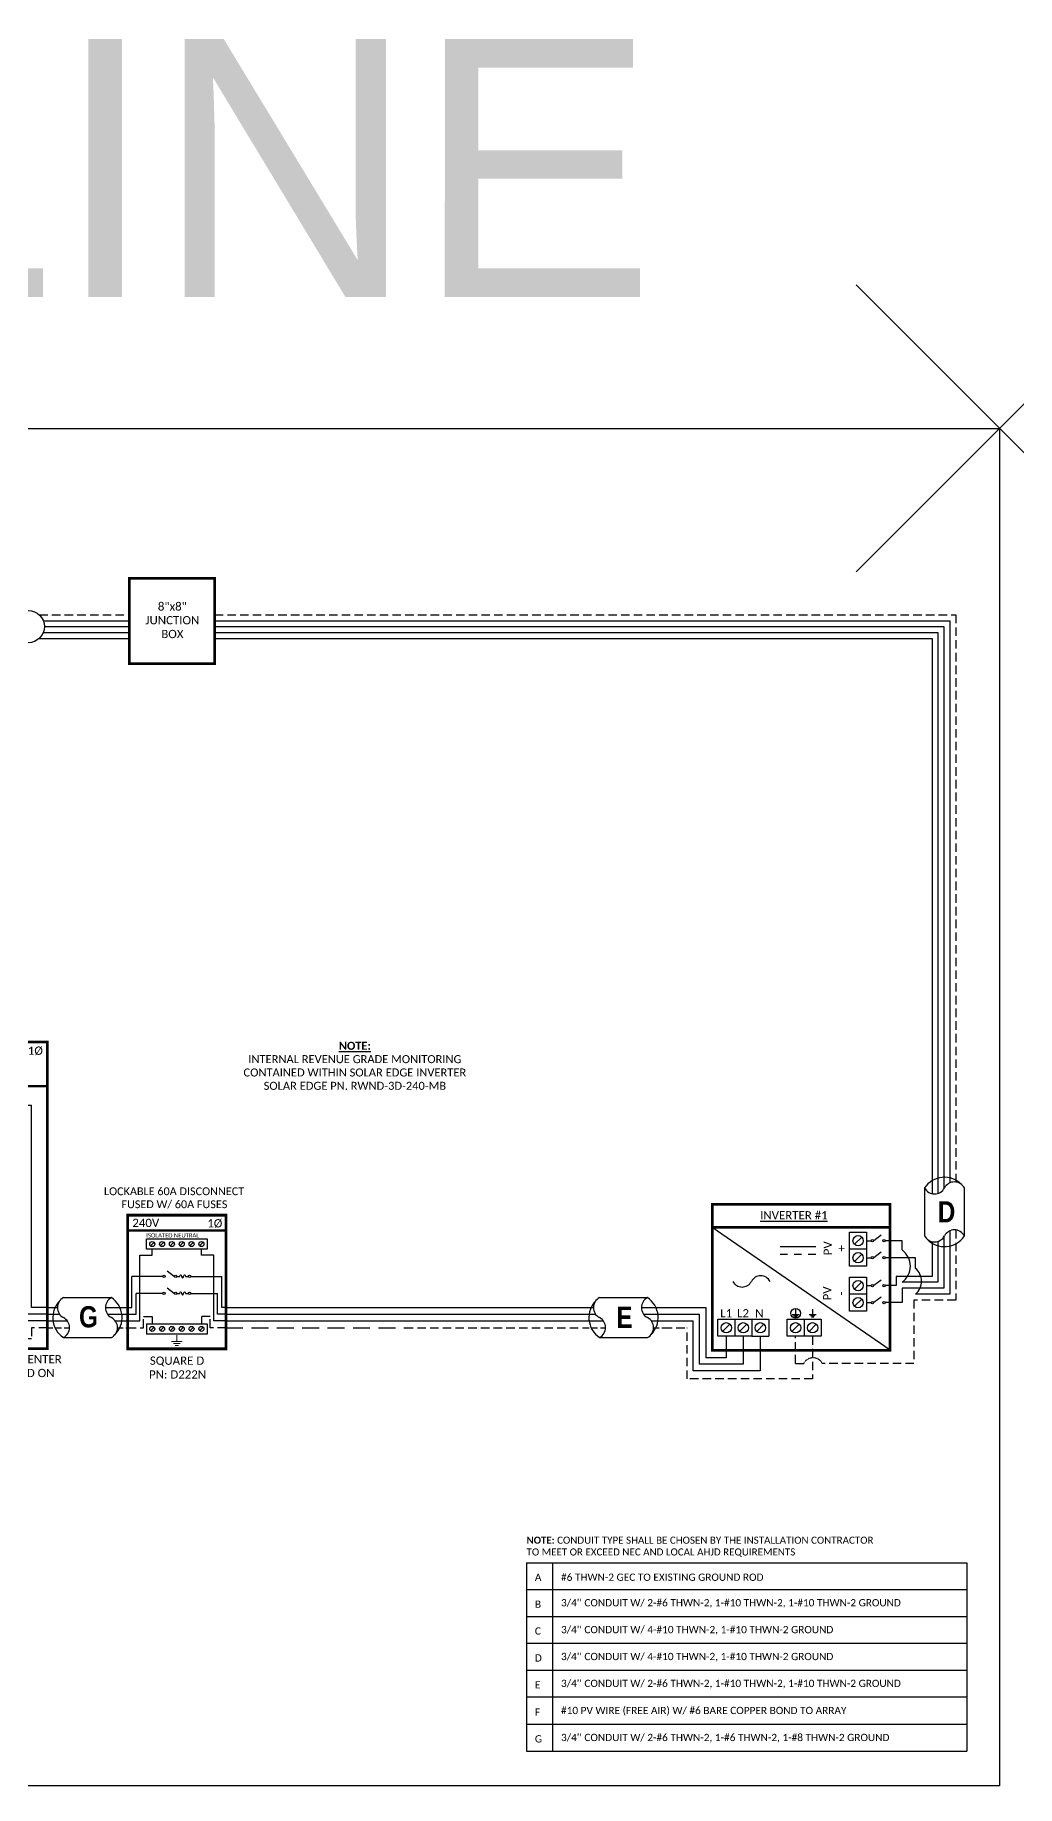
# Model space of a CAD drawing. Header units: feet. Extents: x -13431 to 10347, y 12869 to 29871.
# Drawn here: x 6525 to 6960, y 16895 to 17670 of the extents above; entities that cross this region are included whole.
import ezdxf

# ---------------------------------------------------------------- set-up
doc = ezdxf.new("R2010")
doc.units = ezdxf.units.FT
doc.header["$MEASUREMENT"] = 0
doc.linetypes.add('DASHED', pattern=[0.75, 0.5, -0.25])
doc.linetypes.add('HIDDEN', pattern=[0.375, 0.25, -0.125])
doc.layers.add('LOCKED (NO PRINT)', color=7, linetype='Continuous', plot=False)
doc.styles.add('ONE LINE TXT', font='techb___.ttf')
doc.styles.get("Standard").update_dxf_attribs({"font": 'CALIBRI.TTF'})
doc.styles.add('TITLE BBLOCK TEXT', font='ARIALUNI.TTF')

# ---------------------------------------------------------------- blocks, each defined once
blk = doc.blocks.new('*U249')
at = {"color": 7}
for p, q in [((-35.53, 9), (-31.05, 9)), ((-9.81, 9), (0, 9))]:
    blk.add_line(p, q, dxfattribs=at)
at = {"color": 7, "linetype": 'Continuous'}
for p, q in [((-7.14, 13.31), (-28.39, 13.31)), ((-28.39, -4.31), (-7.14, -4.31))]:
    blk.add_line(p, q, dxfattribs=at)
at = {"color": 10}
for p, q in [((-35.53, 6), (-30.11, 6)), ((-8.87, 6), (0, 6))]:
    blk.add_line(p, q, dxfattribs=at)
at = {"color": 253}
for p, q in [((-35.53, 3), (-26.66, 3)), ((-5.41, 3), (0, 3))]:
    blk.add_line(p, q, dxfattribs=at)
at = {"color": 92, "linetype": 'HIDDEN', "ltscale": 10}
for p, q in [((-4.48, 0), (0, 0)), ((-35.53, 0), (-25.72, 0))]:
    blk.add_line(p, q, dxfattribs=at)
at = {"color": 7, "linetype": 'Continuous'}
for centre, start, end in [((-22.54, 4.5), 133.97324, 236.42648), ((-12.99, 4.5), 313.97324, 56.42648)]:
    blk.add_arc(centre, 10.58, start, end, dxfattribs=at)
at = {"linetype": 'Continuous'}
for centre, start, end in [((-26.08, 8.91), 117.66392, 242.33608), ((-4.83, 8.91), 117.66392, 242.33608), ((-30.7, 0.09), 297.66392, 62.33608), ((-9.45, 0.09), 297.66392, 62.33608)]:
    blk.add_arc(centre, 4.98, start, end, dxfattribs=at)
blk = doc.blocks.new('*U250')
at = {"color": 7}
blk.add_line((-79.14, 9), (0, 9), dxfattribs=at)
at = {"color": 10}
blk.add_line((-79.14, 6), (0, 6), dxfattribs=at)
at = {"color": 253}
blk.add_line((-79.14, 3), (0, 3), dxfattribs=at)
at = {"color": 92, "linetype": 'HIDDEN', "ltscale": 15}
blk.add_line((-79.14, 0), (0, 0), dxfattribs=at)
blk = doc.blocks.new('*U251')
at = {"lineweight": 50}
blk.add_line((-43.61, 43.06), (0, 43.06), dxfattribs=at)
at = {"color": 1, "linetype": 'Continuous'}
for p, q in [((-35.27, 34.78), (-35.27, 39.32)), ((-35.27, 39.32), (-8.32, 39.32)), ((-8.32, 39.32), (-8.32, 34.78)), ((-8.32, 34.78), (-35.27, 34.78)), ((-26.07, 25.18), (-22.81, 22.74)), ((-26.07, 17.65), (-22.81, 15.2)), ((-21.73, 22.73), (-20.49, 22.73)), ((-17.94, 22.73), (-16.7, 22.73)), ((-21.73, 15.2), (-20.49, 15.2)), ((-17.94, 15.2), (-16.7, 15.2)), ((-35.27, 1.76), (-8.32, 1.76)), ((-35.27, 1.76), (-35.27, -2.78)), ((-8.32, 1.76), (-8.32, -2.78)), ((-8.32, -2.78), (-35.27, -2.78))]:
    blk.add_line(p, q, dxfattribs=at)
at = {"color": 253, "linetype": 'Continuous'}
for p, q in [((-38.16, 3), (-38.16, 32.17)), ((-38.16, 32.17), (-32.67, 32.17)), ((-32.67, 32.17), (-32.67, 34.78)), ((-10.92, 32.17), (-10.92, 34.78)), ((-5.43, 32.17), (-10.92, 32.17)), ((-5.43, 3), (-5.43, 32.17)), ((-43.61, 3), (-38.16, 3)), ((0, 3), (-5.43, 3))]:
    blk.add_line(p, q, dxfattribs=at)
at = {"color": 4, "linetype": 'Continuous'}
for p, q in [((-31.89, 37.83), (-33.46, 36.26)), ((-27.53, 37.83), (-29.11, 36.26)), ((-23.18, 37.83), (-24.76, 36.26)), ((-18.83, 37.83), (-20.41, 36.26)), ((-14.48, 37.83), (-16.06, 36.26)), ((-10.13, 37.83), (-11.7, 36.26)), ((-31.89, 0.28), (-33.46, -1.3)), ((-27.53, 0.28), (-29.11, -1.3)), ((-23.18, 0.28), (-24.76, -1.3)), ((-18.83, 0.28), (-20.41, -1.3)), ((-14.48, 0.28), (-16.06, -1.3)), ((-10.13, 0.28), (-11.7, -1.3))]:
    blk.add_line(p, q, dxfattribs=at)
at = {"color": 7, "linetype": 'Continuous'}
for p, q in [((-27.97, 22.73), (-41.66, 22.73)), ((-41.66, 9), (-41.66, 22.73)), ((-15.62, 22.73), (-1.93, 22.73)), ((-1.93, 9), (-1.93, 22.73))]:
    blk.add_line(p, q, dxfattribs=at)
at = {"color": 7}
for p, q in [((-43.61, 9), (-41.66, 9)), ((0, 9), (-1.93, 9))]:
    blk.add_line(p, q, dxfattribs=at)
at = {"color": 10, "linetype": 'Continuous'}
for p, q in [((-27.97, 15.2), (-39.8, 15.2)), ((-39.8, 6), (-39.8, 15.2)), ((-15.62, 15.2), (-3.79, 15.19)), ((-3.79, 6), (-3.79, 15.2)), ((-43.61, 6), (-39.8, 6)), ((0, 6), (-3.79, 6))]:
    blk.add_line(p, q, dxfattribs=at)
at = {"color": 92, "linetype": 'HIDDEN', "ltscale": 15}
for p, q in [((-43.61, 0), (-36.58, 0)), ((-36.58, 0), (-36.58, 4.9)), ((-36.58, 4.9), (-32.67, 4.9)), ((-32.67, 4.9), (-32.67, 1.76)), ((-7.01, 4.9), (-10.92, 4.9)), ((-10.92, 4.9), (-10.92, 1.76)), ((-7.01, 0), (-7.01, 4.9)), ((0, 0), (-7.01, 0))]:
    blk.add_line(p, q, dxfattribs=at)
at = {"lineweight": 50, "const_width": 1.19}
blk.add_lwpolyline([(-43.61, -9.34), (-43.61, 49.84), (0, 49.84), (0, -9.34)], close=True, dxfattribs=at)
at = {"color": 92, "linetype": 'Continuous', "lineweight": 5, "ltscale": 0.05, "flags": 128}
for points in [[(-24.14, -6.17), (-19.45, -6.17)], [(-20.27, -7.03), (-23.32, -7.03)], [(-21.8, -3.32), (-21.8, -6.17)], [(-21.08, -7.9), (-22.51, -7.9)]]:
    blk.add_lwpolyline(points, dxfattribs=at)
at = {"color": 4, "linetype": 'Continuous'}
for centre in [(-32.67, 37.05), (-28.32, 37.05), (-23.97, 37.05), (-19.62, 37.05), (-15.27, 37.05), (-10.92, 37.05), (-32.67, -0.51), (-28.32, -0.51), (-23.97, -0.51), (-19.62, -0.51), (-15.27, -0.51), (-10.92, -0.51)]:
    blk.add_circle(centre, 1.11, dxfattribs=at)
at = {"color": 1, "linetype": 'Continuous'}
for centre in [(-27.43, 22.73), (-22.27, 22.73), (-16.16, 22.73), (-27.43, 15.2), (-22.27, 15.2), (-16.16, 15.19)]:
    blk.add_circle(centre, 0.541, dxfattribs=at)
for points in [[(-20.49, 22.73), (-20.12, 23.49), (-19.22, 21.97), (-18.39, 23.49), (-17.94, 22.73)], [(-20.49, 15.2), (-20.12, 15.96), (-19.22, 14.43), (-18.39, 15.96), (-17.94, 15.2)]]:
    blk.add_spline(points, degree=3, dxfattribs=at)
at = {"color": 7}
blk.add_blockref('*U249', (-43.61, 0), dxfattribs=at)
at = {"color": 4, "linetype": 'Continuous'}
blk.add_text('ISOLATED NEUTRAL', height=1.8743, dxfattribs=at).set_placement((-35.32, 39.97))
at = {"color": 1}
for s, width, gutter_width, heights, insert, char_height, attachment_point in [('\\A1;\\pi4.81443;LOCKABLE 60A DISCONNECT \\P\\pi12.54963;FUSED W/ 60A FUSES', 71.8931, 92.23, [18.56], (-58.88, 62.16), 3.4544, 1), ('240V', 0.1481, 0.75, [0], (-35.55, 46.4), 3.658, 5), ('1Ø', 0.1481, 0.75, [0], (-4.98, 46.1), 3.658, 5), ('\\A1;\\pi5.59874,t23.88673;SQUARE D\\P\\pi5.24142,t23.52941;PN: D222N', 35.0816, 28.88, [13.54], (-39.35, -12.75), 3.6576, 1)]:
    blk.add_mtext_dynamic_manual_height_columns(s, width=width, gutter_width=gutter_width, heights=heights, dxfattribs=dict(at, insert=insert, char_height=char_height, attachment_point=attachment_point))
blk = doc.blocks.new('*U254')
at = {"color": 7}
blk.add_line((-79.14, 9), (0, 9), dxfattribs=at)
at = {"color": 10}
blk.add_line((-79.14, 6), (0, 6), dxfattribs=at)
at = {"color": 253}
blk.add_line((-79.14, 3), (0, 3), dxfattribs=at)
at = {"color": 92, "linetype": 'DASHED', "ltscale": 15}
blk.add_line((-79.14, 0), (0, 0), dxfattribs=at)
at = {"color": 1, "insert": (-22.08, 115.96), "char_height": 3.5433, "attachment_point": 5}
blk.add_mtext_dynamic_manual_height_columns('{\\fCalibri|b1|i0|c0|p34;\\LNOTE:\\P}INTERNAL REVENUE GRADE MONITORING\\PCONTAINED WITHIN SOLAR EDGE INVERTER\\PSOLAR EDGE PN. RWND-3D-240-MB', width=99.534, gutter_width=7.17, heights=[0], dxfattribs=at)
blk = doc.blocks.new('lineTapPanel')
at = {"linetype": 'Continuous'}
h = blk.add_hatch(color=254, dxfattribs=at)
h.dxf.hatch_style = 1
edge = h.paths.add_edge_path()
edge.add_arc((-42.47, 94.51), 1.11, 0, 360)
h = blk.add_hatch(color=254, dxfattribs=at)
h.dxf.hatch_style = 1
edge = h.paths.add_edge_path()
edge.add_arc((-38.44, 98.34), 1.11, 0, 360)
h = blk.add_hatch(color=1, dxfattribs=at)
h.dxf.hatch_style = 1
edge = h.paths.add_edge_path()
edge.add_arc((-42.47, 86.8), 0.291, 0, 360)
h = blk.add_hatch(color=1, dxfattribs=at)
h.dxf.hatch_style = 1
edge = h.paths.add_edge_path()
edge.add_arc((-38.44, 86.8), 0.291, 0, 360)
h = blk.add_hatch(color=1, dxfattribs=at)
h.dxf.hatch_style = 1
edge = h.paths.add_edge_path()
edge.add_arc((-42.47, 77.16), 0.291, 0, 360)
h = blk.add_hatch(color=1, dxfattribs=at)
h.dxf.hatch_style = 1
edge = h.paths.add_edge_path()
edge.add_arc((-38.44, 71.16), 0.528, 0, 360)
h = blk.add_hatch(color=1, dxfattribs=at)
h.dxf.hatch_style = 1
edge = h.paths.add_edge_path()
edge.add_arc((-38.44, 77.16), 0.291, 0, 360)
h = blk.add_hatch(color=1, dxfattribs=at)
h.dxf.hatch_style = 1
edge = h.paths.add_edge_path()
edge.add_arc((-42.47, 67.78), 0.528, 0, 360)
h = blk.add_hatch(color=1, dxfattribs=at)
h.dxf.hatch_style = 1
edge = h.paths.add_edge_path()
edge.add_arc((-38.44, 61.76), 0.528, 0, 360)
h = blk.add_hatch(color=1, dxfattribs=at)
h.dxf.hatch_style = 1
edge = h.paths.add_edge_path()
edge.add_arc((-42.47, 58.38), 0.528, 0, 360)
h = blk.add_hatch(color=1, dxfattribs=at)
h.dxf.hatch_style = 1
edge = h.paths.add_edge_path()
edge.add_arc((-42.47, 48.98), 0.528, 0, 360)
h = blk.add_hatch(color=1, dxfattribs=at)
h.dxf.hatch_style = 1
edge = h.paths.add_edge_path()
edge.add_arc((-38.44, 52.36), 0.528, 0, 360)
h = blk.add_hatch(color=1, dxfattribs=at)
h.dxf.hatch_style = 1
edge = h.paths.add_edge_path()
edge.add_arc((-42.47, 39.58), 0.528, 0, 360)
h = blk.add_hatch(color=1, dxfattribs=at)
h.dxf.hatch_style = 1
edge = h.paths.add_edge_path()
edge.add_arc((-38.44, 42.95), 0.528, 0, 360)
h = blk.add_hatch(color=1, dxfattribs=at)
h.dxf.hatch_style = 1
edge = h.paths.add_edge_path()
edge.add_arc((-38.44, 33.55), 0.528, 0, 360)
h = blk.add_hatch(color=1, dxfattribs=at)
h.dxf.hatch_style = 1
edge = h.paths.add_edge_path()
edge.add_arc((-42.47, 30.17), 0.528, 0, 360)
at = {"color": 253, "linetype": 'Continuous'}
for p, q in [((-100.73, 90.2), (-100.73, 109.7)), ((-76.04, 90.2), (-100.73, 90.2)), ((-76.04, 90.2), (-76.04, 22.16)), ((-76.04, 22.16), (-27.25, 22.16)), ((-27.25, 17.57), (-29.89, 17.57)), ((-27.25, 22.16), (-27.25, 17.57)), ((-11.01, 0.16), (-29.89, 0.16)), ((0, 3), (-11.01, 3)), ((-11.01, 3), (-11.01, 0.16))]:
    blk.add_line(p, q, dxfattribs=at)
at = {"color": 10, "linetype": 'Continuous'}
for p, q in [((-94.24, 94.51), (-94.24, 109.7)), ((-43.58, 94.51), (-94.24, 94.51)), ((-42.47, 87.09), (-42.47, 93.4)), ((-41.36, 94.51), (-10.98, 94.51)), ((-10.98, 6), (-10.98, 94.51)), ((-42.47, 30.17), (-42.47, 76.87)), ((-35.88, 67.78), (-45.04, 67.78)), ((-35.88, 58.38), (-45.04, 58.38)), ((-35.88, 48.98), (-45.04, 48.98)), ((-35.88, 39.58), (-45.04, 39.58)), ((-35.88, 30.17), (-45.04, 30.17)), ((0, 6), (-10.98, 6))]:
    blk.add_line(p, q, dxfattribs=at)
at = {"color": 7, "linetype": 'Continuous'}
for p, q in [((-87.75, 98.34), (-87.75, 109.7)), ((-39.56, 98.34), (-87.75, 98.34)), ((-38.44, 87.09), (-38.44, 97.23)), ((-6.96, 9), (-6.96, 98.34)), ((-35.88, 71.16), (-45.04, 71.16)), ((-38.44, 61.76), (-38.44, 76.87)), ((-38.44, 71.16), (-35.88, 71.16)), ((-45.04, 61.76), (-35.88, 61.76)), ((-35.88, 61.76), (-45.04, 61.76)), ((-38.44, 52.36), (-38.44, 61.76)), ((-45.04, 52.36), (-35.88, 52.36)), ((-35.88, 52.36), (-45.04, 52.36)), ((-38.44, 42.95), (-38.44, 52.36)), ((-45.04, 42.95), (-35.88, 42.95)), ((-35.88, 42.95), (-45.04, 42.95)), ((-38.44, 33.55), (-38.44, 42.95)), ((-35.88, 33.55), (-45.04, 33.55))]:
    blk.add_line(p, q, dxfattribs=at)
at = {"lineweight": 50}
blk.add_line((-80.92, 106.95), (0, 106.95), dxfattribs=at)
at = {"color": 7}
for p, q in [((-6.96, 98.34), (-37.33, 98.34)), ((0, 9), (-6.96, 9))]:
    blk.add_line(p, q, dxfattribs=at)
at = {"color": 1, "linetype": 'Continuous'}
for p, q in [((-51.03, -2.51), (-51.03, 20.23)), ((-46.49, 20.23), (-51.03, 20.23)), ((-46.49, 20.23), (-46.49, -2.51)), ((-34.43, -2.43), (-34.43, 20.16)), ((-29.89, 20.16), (-34.43, 20.16)), ((-29.89, 20.16), (-29.89, -2.43)), ((-46.49, -2.51), (-51.03, -2.51)), ((-29.89, -2.43), (-34.43, -2.43))]:
    blk.add_line(p, q, dxfattribs=at)
at = {"color": 4, "linetype": 'Continuous'}
for p, q in [((-47.97, 18.28), (-49.55, 16.71)), ((-31.37, 18.35), (-32.94, 16.78)), ((-47.97, 13.93), (-49.55, 12.36)), ((-47.97, 9.58), (-49.55, 8.01)), ((-31.37, 14), (-32.94, 12.43)), ((-31.37, 9.65), (-32.94, 8.08)), ((-47.97, 5.23), (-49.55, 3.66)), ((-47.97, 0.88), (-49.55, -0.69)), ((-31.37, 5.3), (-32.94, 3.73)), ((-31.37, 0.95), (-32.94, -0.62))]:
    blk.add_line(p, q, dxfattribs=at)
at = {"color": 92, "linetype": 'HIDDEN', "ltscale": 15}
for p, q in [((-51.03, 4.44), (-106.89, 4.44)), ((-106.89, 4.44), (-106.89, -4.87)), ((-75.84, -4.96), (-75.84, 0.09)), ((-75.84, 0.09), (-51.03, 0.09)), ((0, 0), (-6.96, 0)), ((-6.96, -4.96), (-75.84, -4.96)), ((-6.96, 0), (-6.96, -4.96))]:
    blk.add_line(p, q, dxfattribs=at)
at = {"color": 92, "linetype": 'Continuous', "ltscale": 15}
blk.add_line((-34.43, 0.09), (-46.49, 0.09), dxfattribs=at)
at = {"color": 92, "ltscale": 15}
blk.add_line((-106.89, -4.87), (-106.89, -24.84), dxfattribs=at)
at = {"lineweight": 50, "const_width": 1.19}
for points in [[(-103.67, 109.7), (-103.67, 126.59), (-84.82, 126.59), (-84.82, 109.7)], [(-80.92, -9.3), (-80.92, 126.59), (0, 126.59), (0, -9.3)]]:
    blk.add_lwpolyline(points, close=True, dxfattribs=at)
at = {"color": 92, "linetype": 'Continuous', "lineweight": 5, "ltscale": 0.05, "flags": 128}
for points in [[(-45.88, 10.97), (-41.2, 10.97)], [(-42.01, 10.1), (-45.07, 10.1)], [(-42.82, 9.23), (-44.25, 9.23)], [(-43.54, 13.81), (-43.54, 10.97)]]:
    blk.add_lwpolyline(points, dxfattribs=at)
at = {"color": 92, "linetype": 'Continuous', "ltscale": 4, "flags": 128}
for points in [[(-115.37, -24.84), (-98.41, -24.84)], [(-101.35, -27.98), (-112.43, -27.98)], [(-104.29, -31.12), (-109.49, -31.12)]]:
    blk.add_lwpolyline(points, dxfattribs=at)
at = {"linetype": 'Continuous'}
blk.add_circle((-94.24, 118.15), 7.15, dxfattribs=at)
at = {"color": 7, "linetype": 'Continuous'}
for centre in [(-42.47, 94.51), (-38.44, 98.34), (-38.44, 98.34)]:
    blk.add_circle(centre, 1.11, dxfattribs=at)
at = {"color": 1, "linetype": 'Continuous'}
for centre, radius in [((-42.47, 86.8), 0.291), ((-38.44, 86.8), 0.291), ((-42.47, 77.16), 0.291), ((-38.44, 71.16), 0.528), ((-38.44, 77.16), 0.291), ((-42.47, 67.78), 0.528), ((-38.44, 61.76), 0.528), ((-42.47, 58.38), 0.528), ((-42.47, 48.98), 0.528), ((-38.44, 52.36), 0.528), ((-42.47, 39.58), 0.528), ((-38.44, 42.95), 0.528), ((-38.44, 33.55), 0.528), ((-42.47, 30.17), 0.528)]:
    blk.add_circle(centre, radius, dxfattribs=at)
at = {"color": 4, "linetype": 'Continuous'}
for centre in [(-48.76, 17.49), (-32.16, 17.57), (-48.76, 13.14), (-48.76, 8.79), (-32.16, 13.21), (-32.16, 8.86), (-48.76, 4.44), (-48.76, 0.09), (-32.16, 4.51), (-32.16, 0.16)]:
    blk.add_circle(centre, 1.11, dxfattribs=at)
at = {"color": 1, "linetype": 'Continuous'}
for centre, radius, start, end in [((-50.14, 81.98), 9.06, 327.87082, 32.12918), ((-46.11, 81.98), 9.06, 327.87082, 32.12918), ((-48.03, 68.62), 3.93, 40.3392, 139.6608), ((-32.88, 68.62), 3.93, 40.3392, 139.6608), ((-48.03, 65.24), 3.93, 40.3392, 139.6608), ((-48.03, 59.21), 3.93, 40.3392, 139.6608), ((-32.88, 65.24), 3.93, 40.3392, 139.6608), ((-32.88, 59.21), 3.93, 40.3392, 139.6608), ((-48.03, 55.84), 3.93, 40.3392, 139.6608), ((-32.88, 55.84), 3.93, 40.3392, 139.6608), ((-48.03, 49.81), 3.93, 40.3392, 139.6608), ((-48.03, 46.43), 3.93, 40.3392, 139.6608), ((-32.88, 49.81), 3.93, 40.3392, 139.6608), ((-32.88, 46.43), 3.93, 40.3392, 139.6608), ((-48.03, 40.41), 3.93, 40.3392, 139.6608), ((-48.03, 37.03), 3.93, 40.3392, 139.6608), ((-32.88, 40.41), 3.93, 40.3392, 139.6608), ((-32.88, 37.03), 3.93, 40.3392, 139.6608), ((-48.03, 31.01), 3.93, 40.3392, 139.6608), ((-48.03, 27.63), 3.93, 40.3392, 139.6608), ((-32.88, 31.01), 3.93, 40.3392, 139.6608), ((-32.88, 27.63), 3.93, 40.3392, 139.6608)]:
    blk.add_arc(centre, radius, start, end, dxfattribs=at)
at = {"color": 253, "linetype": 'Continuous', "style": 'ONE LINE TXT'}
blk.add_text('M', height=9.38, dxfattribs=at).set_placement((-98.8, 113.43))
at = {"color": 4, "linetype": 'Continuous'}
blk.add_text('NEUTRAL', height=1.874, rotation=90, dxfattribs=at).set_placement((-35.08, 4.08))
at = {"color": 1, "attachment_point": 5}
for s, width, gutter_width, heights, insert, char_height in [('EXISTING\\P1Ø 120/240V UTILITY METER', 37.8067, 7.17, [0], (-123.35, 118.13), 3.5433), ('240V', 0.1481, 0.75, [0], (-72.39, 122.54), 3.658), ('1Ø', 0.1481, 0.75, [0], (-5.31, 122.54), 3.658), ('200A MAIN BREAKER\\P200A BUSBAR', 72.4998, 0.75, [0], (-39.75, 113.14), 3.6576), ('EXISTING MAIN BREAKER LOAD CENTER INSULATED LINE TAPS INSTALLED ON MAIN FEEDERS\\P{\\fVerdana|b1|i0|c0|p34;NEC 705.12(A)}', 98.9176, 7.17, [106.42], (-39.63, -23.42), 3.6576)]:
    blk.add_mtext_dynamic_manual_height_columns(s, width=width, gutter_width=gutter_width, heights=heights, dxfattribs=dict(at, insert=insert, char_height=char_height))
at = {"color": 4, "linetype": 'Continuous', "insert": (-46.25, 82.15), "char_height": 1.874, "attachment_point": 5, "rotation": 90}
blk.add_mtext_dynamic_manual_height_columns('2p200A\\PMAIN', width=0.1481, gutter_width=0.75, heights=[0], dxfattribs=at)
blk = doc.blocks.new('*U253')
at = {"color": 7}
blk.add_blockref('lineTapPanel', (0, 0), dxfattribs=at)
blk = doc.blocks.new('*T260')
at = {"linetype": 'ByBlock', "lineweight": -2, "transparency": 16777216}
for p, q in [((0, 0), (195.1, 0)), ((0, 0), (0, -83.41)), ((11.58, 0), (11.58, -83.41)), ((195.1, 0), (195.1, -83.41)), ((0, -11.84), (195.1, -11.84)), ((0, -23.75), (195.1, -23.75)), ((0, -35.65), (195.1, -35.65)), ((0, -47.56), (195.1, -47.56)), ((0, -59.46), (195.1, -59.46)), ((0, -71.5), (195.1, -71.5)), ((0, -83.41), (195.1, -83.41))]:
    blk.add_line(p, q, dxfattribs=at)
at = {"color": 0, "linetype": 'Continuous', "transparency": 16777216, "char_height": 3.2119, "attachment_point": 7}
for s, insert, width in [('{\\fCalibri|b0|i0|c0;A', (3.78, -8.06), 4.025), ('{\\fCalibri|b0|i0|c0;#6 THWN-2 GEC TO EXISTING GROUND ROD', (15.36, -8.06), 175.9562), ('{\\fCalibri|b0|i0|c0;B', (3.78, -19.97), 4.025), ("{\\fCalibri|b0|i0|c0;3/4'' CONDUIT W/ 2-#6 THWN-2, 1-#10 THWN-2, 1-#10 THWN-2 GROUND", (15.36, -19.97), 175.9562), ('{\\fCalibri|b0|i0|c0;C', (3.78, -31.87), 4.025), ("{\\fCalibri|b0|i0|c0;3/4'' CONDUIT W/ 4-#10 THWN-2, 1-#10 THWN-2 GROUND", (15.36, -31.87), 175.9562), ('{\\fCalibri|b0|i0|c0;D', (3.78, -43.78), 4.025), ("{\\fCalibri|b0|i0|c0;3/4'' CONDUIT W/ 4-#10 THWN-2, 1-#10 THWN-2 GROUND", (15.36, -43.78), 175.9562), ('{\\fCalibri|b0|i0|c0;E', (3.78, -55.68), 4.025), ("{\\fCalibri|b0|i0|c0;3/4'' CONDUIT W/ 2-#6 THWN-2, 1-#10 THWN-2, 1-#10 THWN-2 GROUND", (15.36, -55.68), 175.9562), ('{\\fCalibri|b0|i0|c0;F', (3.78, -67.73), 4.025), ('{\\fCalibri|b0|i0|c0;#10 PV WIRE (FREE AIR) W/ #6 BARE COPPER BOND TO ARRAY', (15.36, -67.73), 175.9562), ('{\\fCalibri|b0|i0|c0;G', (3.78, -79.63), 4.025), ("{\\fCalibri|b0|i0|c0;3/4'' CONDUIT W/ 2-#6 THWN-2, 1-#6 THWN-2, 1-#8 THWN-2 GROUND", (15.36, -79.63), 175.9562)]:
    blk.add_mtext(s, dxfattribs=dict(at, insert=insert, width=width))
blk = doc.blocks.new('8x8box')
at = {"lineweight": 50, "const_width": 1.19}
blk.add_lwpolyline([(37.78, 0), (0, 0), (0, 37.78), (37.78, 37.78)], close=True, dxfattribs=at)
at = {"color": 1, "insert": (19.03, 19.26), "char_height": 3.6576, "attachment_point": 5}
blk.add_mtext_dynamic_manual_height_columns('8"x8"  JUNCTION BOX ', width=0.4767, gutter_width=7.17, heights=[0], dxfattribs=at)
blk = doc.blocks.new('string1')
at = {"color": 10, "linetype": 'Continuous'}
for p, q in [((-412.25, 269.3), (-386.03, 269.3)), ((-372.93, 269.3), (-334.78, 269.3)), ((-297, 269.3), (23.33, 269.3)), ((23.33, 269.3), (23.33, 20.94)), ((7.45, 0), (0, 0)), ((7.45, -4.11), (7.45, 0)), ((23.33, -0.31), (23.33, -18.41)), ((23.33, -18.41), (7.45, -18.41))]:
    blk.add_line(p, q, dxfattribs=at)
at = {"color": 7, "linetype": 'Continuous'}
for p, q in [((-412.25, 266.68), (-384.42, 266.68)), ((-374.73, 266.68), (-334.78, 266.68)), ((-297, 266.68), (20.71, 266.68)), ((20.71, 266.68), (20.71, 20.82)), ((20.71, -0.42), (20.71, -15.79)), ((4.87, -19.9), (0, -19.9)), ((20.71, -15.79), (4.87, -15.79)), ((4.87, -15.79), (4.87, -19.9))]:
    blk.add_line(p, q, dxfattribs=at)
at = {"color": 10, "linetype": 'Continuous'}
blk.add_arc((2.32, -11.26), 8.8, 305.65052, 54.34948, dxfattribs=at)

msp = doc.modelspace()

# ---------------------------------------------------------------- linework, layer by layer
at = {"color": 92, "linetype": 'HIDDEN', "ltscale": 15}
for p, q in [((6526.72, 17413.24), (6566.67, 17413.24)), ((6604.45, 17413.24), (6932.65, 17413.24)), ((6932.65, 17413.24), (6932.65, 17162.07)), ((6932.65, 17140.83), (6932.65, 17109.8)), ((6932.65, 17109.8), (6914.14, 17109.8)), ((6914.14, 17109.8), (6914.14, 17081.72)), ((6803.28, 17097.54), (6813.64, 17097.54)), ((6813.64, 17074.85), (6813.64, 17097.54)), ((6861.74, 17081.72), (6861.74, 17093.75)), ((6869.28, 17093.75), (6869.28, 17074.85)), ((6861.74, 17081.72), (6865.34, 17081.72)), ((6914.14, 17081.72), (6873.58, 17081.72)), ((6869.28, 17074.85), (6813.64, 17074.85))]:
    msp.add_line(p, q, dxfattribs=at)
at = {"color": 10, "linetype": 'Continuous'}
for p, q in [((6528.52, 17410.62), (6566.67, 17410.62)), ((6604.45, 17410.62), (6930.02, 17410.62)), ((6930.02, 17410.62), (6930.02, 17161.67)), ((6930.02, 17140.42), (6930.02, 17112.42)), ((6914.85, 17128.54), (6901.45, 17128.54)), ((6914.85, 17123.82), (6914.85, 17128.54)), ((6930.02, 17112.42), (6914.85, 17112.42)), ((6803.28, 17103.54), (6819.04, 17103.54)), ((6819.04, 17103.54), (6819.04, 17081.35)), ((6838.57, 17093.75), (6838.57, 17081.35)), ((6838.57, 17081.35), (6819.04, 17081.35))]:
    msp.add_line(p, q, dxfattribs=at)
at = {"color": 7, "linetype": 'Continuous'}
for p, q in [((6529.01, 17408), (6566.67, 17408)), ((6604.45, 17408), (6927.4, 17408)), ((6927.4, 17408), (6927.4, 17159)), ((6918.85, 17159.44), (6918.85, 17138.2)), ((6936.48, 17138.2), (6936.48, 17159.44)), ((6903.59, 17087.59), (6824.82, 17141.96)), ((6927.4, 17137.76), (6927.4, 17115.04)), ((6870.64, 17133.35), (6854.88, 17133.35)), ((6858.17, 17129.94), (6854.88, 17129.94)), ((6864.41, 17129.94), (6861.11, 17129.94)), ((6870.64, 17129.94), (6867.35, 17129.94)), ((6927.4, 17115.04), (6908.94, 17115.04)), ((6908.94, 17115.04), (6908.94, 17108.64)), ((6803.28, 17106.54), (6821.98, 17106.54)), ((6821.98, 17106.54), (6821.98, 17084.16)), ((6908.94, 17108.64), (6901.45, 17108.64)), ((6831.04, 17093.75), (6831.04, 17084.16)), ((6831.04, 17084.16), (6821.98, 17084.16))]:
    msp.add_line(p, q, dxfattribs=at)
at = {"color": 1, "linetype": 'Continuous'}
for p, q in [((6885.64, 17124.77), (6885.64, 17139.84)), ((6885.64, 17139.84), (6893.17, 17139.84)), ((6885.64, 17124.77), (6885.64, 17139.84)), ((6893.17, 17139.84), (6893.17, 17124.77)), ((6893.17, 17139.84), (6893.17, 17132.31)), ((6893.17, 17136.08), (6895.21, 17136.08)), ((6899.6, 17138.54), (6896.34, 17136.09)), ((6893.17, 17132.31), (6885.64, 17132.31)), ((6893.17, 17128.54), (6895.21, 17128.54)), ((6899.6, 17131), (6896.34, 17128.56)), ((6893.17, 17124.77), (6885.64, 17124.77)), ((6885.64, 17104.88), (6885.64, 17119.95)), ((6885.64, 17119.95), (6893.17, 17119.95)), ((6893.17, 17119.95), (6893.17, 17112.41)), ((6893.17, 17112.41), (6885.64, 17112.41)), ((6893.17, 17116.18), (6895.21, 17116.18)), ((6893.17, 17112.41), (6893.17, 17104.88)), ((6899.6, 17118.64), (6896.34, 17116.2)), ((6893.17, 17104.88), (6885.64, 17104.88)), ((6893.17, 17108.64), (6895.21, 17108.64)), ((6899.6, 17111.11), (6896.34, 17108.66)), ((6827.27, 17101.29), (6842.34, 17101.29)), ((6827.27, 17093.75), (6827.27, 17101.29)), ((6827.27, 17101.29), (6834.8, 17101.29)), ((6834.8, 17101.29), (6834.8, 17093.75)), ((6842.34, 17101.29), (6842.34, 17093.75)), ((6842.34, 17101.29), (6849.87, 17101.29)), ((6849.87, 17101.29), (6849.87, 17093.75)), ((6857.98, 17101.29), (6873.05, 17101.29)), ((6857.98, 17093.75), (6857.98, 17101.29)), ((6857.98, 17101.29), (6865.51, 17101.29)), ((6865.51, 17101.29), (6865.51, 17093.75)), ((6873.05, 17101.29), (6873.05, 17093.75)), ((6842.34, 17093.75), (6827.27, 17093.75)), ((6842.34, 17093.75), (6849.87, 17093.75)), ((6873.05, 17093.75), (6857.98, 17093.75))]:
    msp.add_line(p, q, dxfattribs=at)
at = {"color": 4, "linetype": 'Continuous'}
for p, q in [((6891.01, 17137.68), (6887.8, 17134.47)), ((6891.01, 17130.15), (6887.8, 17126.93)), ((6891.01, 17117.79), (6887.8, 17114.57)), ((6891.01, 17110.25), (6887.8, 17107.04)), ((6832.64, 17099.13), (6829.43, 17095.91)), ((6840.18, 17099.13), (6836.96, 17095.91)), ((6847.71, 17099.13), (6844.5, 17095.91)), ((6863.35, 17099.13), (6860.14, 17095.91)), ((6870.89, 17099.13), (6867.67, 17095.91))]:
    msp.add_line(p, q, dxfattribs=at)
at = {"color": 253, "linetype": 'Continuous'}
for p, q in [((6803.28, 17100.54), (6816.37, 17100.54)), ((6816.37, 17078.39), (6816.37, 17100.54)), ((6846.11, 17093.75), (6846.11, 17078.39)), ((6846.11, 17078.39), (6816.37, 17078.39))]:
    msp.add_line(p, q, dxfattribs=at)
at = {"color": 7, "lineweight": 50, "const_width": 1.19}
msp.add_lwpolyline([(6824.82, 17087.59), (6824.82, 17152.24), (6903.59, 17152.24), (6903.59, 17087.59)], close=True, dxfattribs=at)
at = {"lineweight": 50, "const_width": 1.19}
msp.add_lwpolyline([(6824.82, 17141.96), (6824.82, 17152.24), (6903.59, 17152.24), (6903.59, 17141.96)], close=True, dxfattribs=at)
at = {"color": 92, "linetype": 'Continuous', "flags": 128}
for points in [[(6861.74, 17105.69), (6861.74, 17103.4)], [(6869.28, 17105.69), (6869.28, 17103.4)], [(6860.21, 17103.4), (6863.28, 17103.4)], [(6862.75, 17102.83), (6860.74, 17102.83)], [(6862.21, 17102.26), (6861.27, 17102.26)], [(6867.74, 17103.4), (6870.81, 17103.4)], [(6870.28, 17102.83), (6868.27, 17102.83)], [(6869.75, 17102.26), (6868.81, 17102.26)]]:
    msp.add_lwpolyline(points, dxfattribs=at)
at = {"color": 7, "linetype": 'Continuous'}
msp.add_circle((6521.87, 17408), 7.14, dxfattribs=at)
at = {"color": 4, "linetype": 'Continuous'}
for centre in [(6889.4, 17136.08), (6889.4, 17128.54), (6889.4, 17116.18), (6889.4, 17108.64), (6831.04, 17097.52), (6838.57, 17097.52), (6846.11, 17097.52), (6861.74, 17097.52), (6869.28, 17097.52)]:
    msp.add_circle(centre, 2.27, dxfattribs=at)
at = {"color": 1, "linetype": 'Continuous'}
for centre in [(6895.75, 17136.08), (6900.91, 17136.08), (6895.75, 17128.54), (6900.91, 17128.54), (6895.75, 17116.18), (6900.91, 17116.18), (6895.75, 17108.64), (6900.91, 17108.64)]:
    msp.add_circle(centre, 0.541, dxfattribs=at)
at = {"color": 92, "linetype": 'Continuous'}
msp.add_circle((6861.74, 17103.95), 2.17, dxfattribs=at)
at = {"color": 7, "linetype": 'Continuous'}
for centre, start, end in [((6927.66, 17153.59), 43.97324, 146.42648), ((6927.66, 17144.05), 223.97324, 326.42648)]:
    msp.add_arc(centre, 10.58, start, end, dxfattribs=at)
at = {"linetype": 'Continuous'}
for centre, radius, start, end in [((6923.26, 17161.75), 4.98, 207.66392, 332.33608), ((6932.07, 17157.13), 4.98, 27.66392, 152.33608), ((6923.26, 17140.51), 4.98, 207.66392, 332.33608), ((6932.07, 17135.89), 4.98, 27.66392, 152.33608), ((6846.29, 17115.9), 4.65, 27.66392, 152.33608), ((6838.05, 17120.22), 4.65, 207.66392, 332.33608)]:
    msp.add_arc(centre, radius, start, end, dxfattribs=at)
at = {"color": 10, "linetype": 'Continuous'}
msp.add_arc((6910.08, 17118.12), 7.43, 309.93385, 50.06615, dxfattribs=at)
at = {"color": 92, "linetype": 'HIDDEN', "ltscale": 0.3}
msp.add_arc((6869.46, 17079.56), 4.65, 27.66392, 152.33608, dxfattribs=at)
at = {"layer": 'LOCKED (NO PRINT)', "color": 2}
for p, q in [((7015.55, 17559.27), (6888.59, 17432.31)), ((7015.55, 17432.31), (6888.59, 17559.27))]:
    msp.add_line(p, q, dxfattribs=at)
at = {"layer": 'LOCKED (NO PRINT)'}
msp.add_lwpolyline([(6130.22, 17495.79), (6952.07, 17495.79), (6952.07, 16894.63), (6130.22, 16894.63)], close=True, dxfattribs=at)

# ---------------------------------------------------------------- block references
at = {"color": 7}
for name, p in [('8x8box', (6566.67, 17391.54)), ('*U253', (6530.33, 17097.54)), ('*U254', (6688.61, 17097.54)), ('*U251', (6609.47, 17097.54)), ('*U250', (6767.75, 17097.54)), ('*U249', (6803.28, 17097.54))]:
    msp.add_blockref(name, p, dxfattribs=at)
at = {"color": 10, "linetype": 'Continuous'}
msp.add_blockref('string1', (6901.45, 17136.08), dxfattribs=at)
msp.add_blockref('*T260', (6742.48, 16993.49))

# ---------------------------------------------------------------- texts
at = {"color": 1, "linetype": 'Continuous'}
msp.add_text('%%UINVERTER #1', height=3.6576, dxfattribs=at).set_placement((6846.03, 17145.5))
at = {"color": 1, "linetype": 'Continuous', "char_height": 9.3833, "attachment_point": 1, "style": 'ONE LINE TXT'}
for s, insert in [('{\\W1;\\C256;D}', (6924.7, 17153.55)), ('{\\W1;\\C256;G}', (6544.36, 17107.08)), ('{\\W1;\\C256;E}', (6782.37, 17106.85))]:
    msp.add_mtext_dynamic_manual_height_columns(s, width=0.1385, gutter_width=2.13, heights=[0], dxfattribs=dict(at, insert=insert))
at = {"color": 1, "char_height": 3.658, "attachment_point": 5, "rotation": 90}
for s, width, insert in [('PV +', 2.8378, (6879.01, 17132.72)), ('PV -', 2.8013, (6878.79, 17112.74))]:
    msp.add_mtext_dynamic_manual_height_columns(s, width=width, gutter_width=0.75, heights=[0], dxfattribs=dict(at, insert=insert))
at = {"color": 1, "attachment_point": 5}
for s, insert, char_height in [('L1', (6830.98, 17103.93), 3.658), ('L2', (6838.44, 17103.96), 3.658), ('N', (6845.69, 17103.9), 3.66)]:
    msp.add_mtext_dynamic_manual_height_columns(s, width=0.1481, gutter_width=0.75, heights=[0], dxfattribs=dict(at, insert=insert, char_height=char_height))
at = {"color": 10, "insert": (6742.58, 17005.03), "char_height": 3.10896, "attachment_point": 1}
msp.add_mtext_dynamic_manual_height_columns('\\A1;{\\fCalibri|b1|i0|c0|p34;NOTE:} {\\A0;\\H1.0052x;CONDUIT TYPE SHALL BE CHOSEN BY THE INSTALLATION CONTRACTOR\\PTO MEET OR EXCEED NEC AND LOCAL AHJD REQUIREMENTS}', width=164.3528, gutter_width=0, heights=[9.89], dxfattribs=at)
at = {"layer": 'LOCKED (NO PRINT)', "color": 7, "style": 'TITLE BBLOCK TEXT'}
msp.add_text('3-LINE', height=114.235, rotation=359.98856, dxfattribs=at).set_placement((6303.09, 17554.02))

doc.saveas('drawing.dxf')
